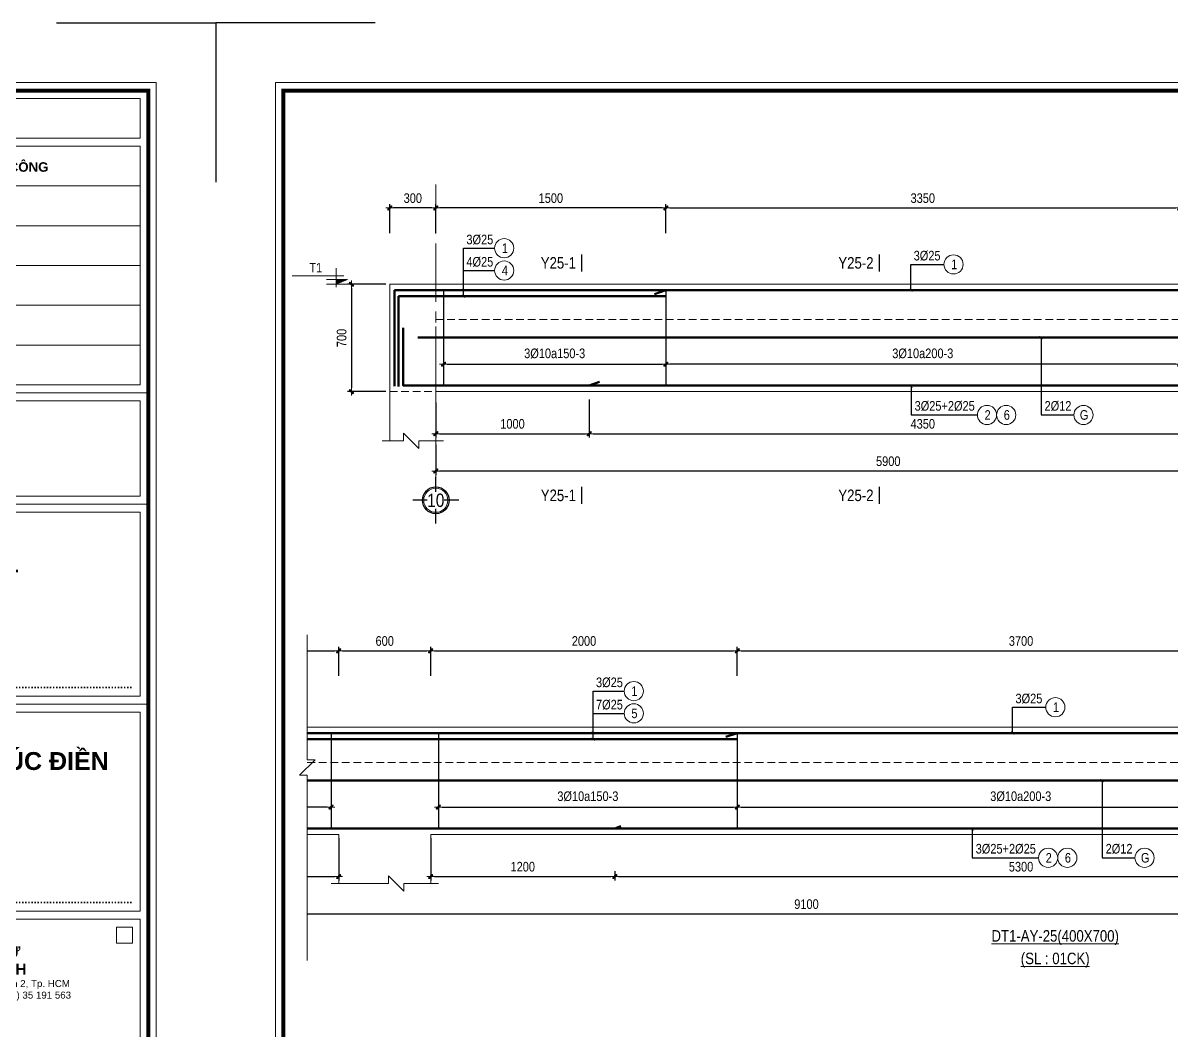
# Model space of a CAD drawing. Header units: millimetres. Extents: x 397144 to 8960116, y 345581 to 674207.
# Drawn here: x 5105015 to 5112500, y 657335 to 663901 of the extents above; entities that cross this region are included whole.
import ezdxf
from ezdxf.enums import TextEntityAlignment as Align
from ezdxf.xclip import XClip

# ---------------------------------------------------------------- set-up
doc = ezdxf.new("R2010")
doc.units = ezdxf.units.MM
doc.header["$XCLIPFRAME"] = 0
doc.header["$PDSIZE"] = -10
doc.linetypes.add('CENTER2', pattern=[28.575, 19.05, -3.175, 3.175, -3.175])
doc.linetypes.add('HIDDEN', pattern=[0.375, 0.25, -0.125])
doc.layers.get('0').update_dxf_attribs({"linetype": 'CONTINUOUS'})
doc.layers.get('Defpoints').update_dxf_attribs({"color": 12, "linetype": 'CONTINUOUS'})
for name, color, linetype, lineweight in [('2', 2, 'CONTINUOUS', 20), ('CDAI', 8, 'CONTINUOUS', 30), ('CTHEP', 2, 'CONTINUOUS', 50), ('DBAO', 3, 'CONTINUOUS', 20), ('DGIONG', 4, 'CONTINUOUS', 13), ('KTH', 150, 'CONTINUOUS', 5), ('Net khuat', 8, 'HIDDEN', 13), ('STICK', 1, 'CONTINUOUS', 9), ('TEXT', 7, 'CONTINUOUS', 15)]:
    doc.layers.add(name, color=color, linetype=linetype, lineweight=lineweight)
doc.layers.add('8', color=8, linetype='CONTINUOUS')
doc.layers.add('HATCH', color=7, linetype='CONTINUOUS', lineweight=5, true_color=0x2491ff)
doc.styles.add('CHG_XX_Khung ten$0$A1 BORDER$0$ARIAL', font='arial.ttf')
doc.styles.add('CHG_XX_Khung ten$0$A1 BORDER$0$Arial - Bold', font='arialbd.ttf', dxfattribs={"height": 2.5})
doc.styles.add('CHG_XX_Khung ten$0$A1 BORDER$0$Title Block DD$0$Arial - Bold', font='arialbd.ttf', dxfattribs={"height": 2.5})
doc.styles.add('CHG_XX_Khung ten$0$ArialB', font='arialbd.ttf')
doc.styles.add('HELVECONDENSE', font='VHELVCN_0.TTF')
doc.styles.add('Star-HelCon', font='VHELVCN_0.TTF')
doc.styles.add('TTP-HelCon', font='VHELVCN_0.TTF')
doc.styles.add('VNI-HELVE-CONDENSE', font='VHELVCN_0.TTF')
doc.dimstyles.new('kc-25', dxfattribs={"dimtxt": 62.5, "dimasz": 20, "dimexe": 20, "dimexo": 50, "dimgap": 25, "dimtad": 3, "dimdec": 0, "dimzin": 0, "dimdsep": 46, "dimtxsty": 'VNI-HELVE-CONDENSE', "dimblk": 'DIM', "dimcen": 2.5, "dimclrd": 256, "dimclre": 154, "dimclrt": 7, "dimaunit": 1, "dimadec": 0, "dimazin": 0, "dimtfac": 1, "dimtdec": 0, "dimtix": 1, "dimtmove": 0, "dimatfit": 3, "dimldrblk": 'DOT', "dimfxl": 1, "dimtolj": 1, "dimtzin": 0, "dimarcsym": 0})
doc.dimstyles.new('TTP-25', dxfattribs={"dimscale": 25, "dimtxt": 2.5, "dimasz": 1, "dimexe": 1, "dimexo": 1, "dimgap": 0.09, "dimtad": 0, "dimdec": 4, "dimrnd": 5, "dimzin": 9, "dimdsep": 46, "dimtxsty": 'TTP-HelCon', "dimblk": 'Stick1', "dimcen": 0.09, "dimdle": 1.5, "dimclrd": 256, "dimclre": 256, "dimclrt": 7, "dimadec": 0, "dimazin": 0, "dimtfac": 1, "dimtdec": 4, "dimtmove": 0, "dimatfit": 3, "dimldrblk": '_ArchTick1', "dimfxl": 1, "dimtvp": 1, "dimtolj": 1, "dimtzin": 0, "dimarcsym": 0})

# ---------------------------------------------------------------- blocks, each defined once
blk = doc.blocks.new('Stick1')
at = {"layer": 'STICK'}
h = blk.add_hatch(color=256, dxfattribs=at)
edge = h.paths.add_edge_path()
edge.add_line((0.3, 0.5), (-0.5, -0.3))
edge.add_arc((-0.4, -0.4), 0.141, 135, 315)
edge.add_line((-0.3, -0.5), (0.5, 0.3))
edge.add_arc((0.4, 0.4), 0.141, 315, 495)
blk.add_line((1, 0), (-1, 0), dxfattribs=at)
blk.add_lwpolyline([(0.3, 0.5), (-0.5, -0.3, 1), (-0.3, -0.5), (0.5, 0.3, 1), (0.3, 0.5, 1)], format="xyb", dxfattribs=at)
blk = doc.blocks.new('*D1975')
at = {"layer": 'Defpoints', "color": 0, "transparency": 16777216}
for p in [(5151338.3, 654821.4), (5149888.3, 654738.9), (5151338.3, 654681.4)]:
    blk.add_point(p, dxfattribs=at)
at = {"layer": 'KTH', "lineweight": -2, "transparency": 16777216}
for p, q in [((5151338.3, 654796.4), (5151338.3, 654656.4)), ((5149888.3, 654713.9), (5149888.3, 654656.4)), ((5149913.3, 654681.4), (5151313.3, 654681.4))]:
    blk.add_line(p, q, dxfattribs=at)
at = {"layer": 'KTH', "lineweight": -2, "transparency": 16777216, "xscale": 25, "yscale": 25, "zscale": 25, "rotation": 180}
blk.add_blockref('Stick1', (5149888.3, 654681.4), dxfattribs=at)
at = {"layer": 'KTH', "lineweight": -2, "transparency": 16777216, "xscale": 25, "yscale": 25, "zscale": 25}
blk.add_blockref('Stick1', (5151338.3, 654681.4), dxfattribs=at)
at = {"layer": 'KTH', "color": 7, "transparency": 16777216, "insert": (5150613.3, 654751.3), "char_height": 62.5, "attachment_point": 5, "style": 'TTP-HelCon'}
blk.add_mtext('\\A1;\\A1;3Þ10a150-3', dxfattribs=at)
blk = doc.blocks.new('_ArchTick1')
at = {"color": 0, "const_width": 3.81}
blk.add_lwpolyline([(-12.7, -12.7), (12.7, 12.7)], dxfattribs=at)
blk = doc.blocks.new('*D1976')
at = {"layer": 'Defpoints', "color": 0, "transparency": 16777216}
for p in [(5149838.3, 655700.4), (5149838.3, 655511.4), (5151338.3, 655511.4)]:
    blk.add_point(p, dxfattribs=at)
at = {"layer": 'KTH', "lineweight": -2, "transparency": 16777216}
for p, q in [((5149838.3, 655536.4), (5149838.3, 655725.4)), ((5151313.3, 655700.4), (5149863.3, 655700.4)), ((5151338.3, 655536.4), (5151338.3, 655725.4))]:
    blk.add_line(p, q, dxfattribs=at)
at = {"layer": 'KTH', "lineweight": -2, "transparency": 16777216, "xscale": 25, "yscale": 25, "zscale": 25, "rotation": 180}
blk.add_blockref('Stick1', (5149838.3, 655700.4), dxfattribs=at)
at = {"layer": 'KTH', "lineweight": -2, "transparency": 16777216, "xscale": 25, "yscale": 25, "zscale": 25}
blk.add_blockref('Stick1', (5151338.3, 655700.4), dxfattribs=at)
at = {"layer": 'KTH', "color": 7, "transparency": 16777216, "insert": (5150588.3, 655764.2), "char_height": 62.5, "attachment_point": 5, "style": 'TTP-HelCon'}
blk.add_mtext('\\A1;1500', dxfattribs=at)
blk = doc.blocks.new('*D1977')
at = {"layer": 'Defpoints', "color": 0, "transparency": 16777216}
for p in [(5149538.3, 655203), (5149288.3, 654503), (5149538.3, 654503)]:
    blk.add_point(p, dxfattribs=at)
at = {"layer": 'KTH', "lineweight": -2, "transparency": 16777216}
for p, q in [((5149513.3, 655203), (5149263.3, 655203)), ((5149288.3, 655178), (5149288.3, 654528)), ((5149513.3, 654503), (5149263.3, 654503))]:
    blk.add_line(p, q, dxfattribs=at)
at = {"layer": 'KTH', "lineweight": -2, "transparency": 16777216, "xscale": 25, "yscale": 25, "zscale": 25}
for p, rotation in [((5149288.3, 655203), 90), ((5149288.3, 654503), 270)]:
    blk.add_blockref('Stick1', p, dxfattribs=dict(at, rotation=rotation))
at = {"layer": 'KTH', "color": 7, "transparency": 16777216, "insert": (5149224.4, 654853), "char_height": 62.5, "attachment_point": 5, "rotation": 90, "style": 'TTP-HelCon'}
blk.add_mtext('\\A1;700', dxfattribs=at)
blk = doc.blocks.new('CODE')
at = {"layer": 'DBAO'}
for p, q in [((-62.5, -20), (-62.5, 105)), ((-62.5, 0), (-137.5, 30)), ((-137.5, 30), (0, 30)), ((-137.5, 0), (0, 0)), ((-112.5, 55), (223.6, 55))]:
    blk.add_line(p, q, dxfattribs=at)
at = {"layer": 'HATCH', "color": 1}
blk.add_solid([(-62.5, 0), (-137.5, 30), (-62.5, 30)], dxfattribs=at)
blk = doc.blocks.new('*D1978')
at = {"layer": 'Defpoints', "color": 0, "transparency": 16777216}
for p in [(5167237.3, 655700.3), (5165238.3, 655511.3), (5167237.3, 655511.3)]:
    blk.add_point(p, dxfattribs=at)
at = {"layer": 'KTH', "lineweight": -2, "transparency": 16777216}
for p, q in [((5165238.3, 655536.3), (5165238.3, 655725.3)), ((5165263.3, 655700.3), (5167212.3, 655700.3)), ((5167237.3, 655536.3), (5167237.3, 655725.3))]:
    blk.add_line(p, q, dxfattribs=at)
at = {"layer": 'KTH', "lineweight": -2, "transparency": 16777216, "xscale": 25, "yscale": 25, "zscale": 25, "rotation": 180}
blk.add_blockref('Stick1', (5165238.3, 655700.3), dxfattribs=at)
at = {"layer": 'KTH', "lineweight": -2, "transparency": 16777216, "xscale": 25, "yscale": 25, "zscale": 25}
blk.add_blockref('Stick1', (5167237.3, 655700.3), dxfattribs=at)
at = {"layer": 'KTH', "color": 7, "transparency": 16777216, "insert": (5166237.8, 655764.1), "char_height": 62.5, "attachment_point": 5, "style": 'TTP-HelCon'}
blk.add_mtext('\\A1;2000', dxfattribs=at)
blk = doc.blocks.new('*D1979')
at = {"layer": 'Defpoints', "color": 0, "transparency": 16777216}
for p in [(5162633.3, 654755.3), (5164588.3, 654738.8), (5162633.3, 654681.3)]:
    blk.add_point(p, dxfattribs=at)
at = {"layer": 'KTH', "lineweight": -2, "transparency": 16777216}
for p, q in [((5162633.3, 654730.3), (5162633.3, 654656.3)), ((5164588.3, 654713.8), (5164588.3, 654656.3)), ((5164563.3, 654681.3), (5162658.3, 654681.3))]:
    blk.add_line(p, q, dxfattribs=at)
at = {"layer": 'KTH', "lineweight": -2, "transparency": 16777216, "xscale": 25, "yscale": 25, "zscale": 25, "rotation": 180}
blk.add_blockref('Stick1', (5162633.3, 654681.3), dxfattribs=at)
at = {"layer": 'KTH', "lineweight": -2, "transparency": 16777216, "xscale": 25, "yscale": 25, "zscale": 25}
blk.add_blockref('Stick1', (5164588.3, 654681.3), dxfattribs=at)
at = {"layer": 'KTH', "color": 7, "transparency": 16777216, "insert": (5163610.8, 654751.2), "char_height": 62.5, "attachment_point": 5, "style": 'TTP-HelCon'}
blk.add_mtext('\\A1;\\A1;\\A1;\\A1;3Þ10a150-3', dxfattribs=at)
blk = doc.blocks.new('*D1980')
at = {"layer": 'Defpoints', "color": 0, "transparency": 16777216}
for p in [(5165288.3, 654738.8), (5167237.3, 654755.3), (5167237.3, 654681.3)]:
    blk.add_point(p, dxfattribs=at)
at = {"layer": 'KTH', "lineweight": -2, "transparency": 16777216}
for p, q in [((5165288.3, 654713.8), (5165288.3, 654656.3)), ((5167237.3, 654730.3), (5167237.3, 654656.3)), ((5165313.3, 654681.3), (5167212.3, 654681.3))]:
    blk.add_line(p, q, dxfattribs=at)
at = {"layer": 'KTH', "lineweight": -2, "transparency": 16777216, "xscale": 25, "yscale": 25, "zscale": 25, "rotation": 180}
blk.add_blockref('Stick1', (5165288.3, 654681.3), dxfattribs=at)
at = {"layer": 'KTH', "lineweight": -2, "transparency": 16777216, "xscale": 25, "yscale": 25, "zscale": 25}
blk.add_blockref('Stick1', (5167237.3, 654681.3), dxfattribs=at)
at = {"layer": 'KTH', "color": 7, "transparency": 16777216, "insert": (5166262.8, 654751.2), "char_height": 62.5, "attachment_point": 5, "style": 'TTP-HelCon'}
blk.add_mtext('\\A1;\\A1;\\A1;\\A1;3Þ10a150-3', dxfattribs=at)
blk = doc.blocks.new('DIM')
h = blk.add_hatch(color=1)
h.paths.add_polyline_path([(0.49, 0.29, 1), (0.29, 0.49), (-0.19, 0), (0.19, 0)])
h.paths.add_polyline_path([(0.19, 0), (-0.19, 0), (-0.49, -0.29, 1), (-0.29, -0.49)])
at = {"color": 9}
for p, q in [((-0.19, 0), (-1.5, 0)), ((0.19, 0), (1.5, 0))]:
    blk.add_line(p, q, dxfattribs=at)
at = {"color": 1}
for p, q in [((-0.49, -0.29), (0.29, 0.49)), ((-0.29, -0.49), (0.49, 0.29)), ((-0.19, 0), (0.19, 0))]:
    blk.add_line(p, q, dxfattribs=at)
blk.add_arc((-0.39, -0.39), 0.138, 135, 315, dxfattribs=at)
blk = doc.blocks.new('*D1982')
at = {"layer": 'Defpoints', "color": 0, "transparency": 16777216}
for p in [(5151338.3, 654821.4), (5154688.3, 654821.4), (5151338.3, 654681.4)]:
    blk.add_point(p, dxfattribs=at)
at = {"layer": 'KTH', "lineweight": -2, "transparency": 16777216}
for p, q in [((5151338.3, 654796.4), (5151338.3, 654656.4)), ((5154688.3, 654796.4), (5154688.3, 654656.4)), ((5154663.3, 654681.4), (5151363.3, 654681.4))]:
    blk.add_line(p, q, dxfattribs=at)
at = {"layer": 'KTH', "lineweight": -2, "transparency": 16777216, "xscale": 25, "yscale": 25, "zscale": 25, "rotation": 180}
blk.add_blockref('Stick1', (5151338.3, 654681.4), dxfattribs=at)
at = {"layer": 'KTH', "lineweight": -2, "transparency": 16777216, "xscale": 25, "yscale": 25, "zscale": 25}
blk.add_blockref('Stick1', (5154688.3, 654681.4), dxfattribs=at)
at = {"layer": 'KTH', "color": 7, "transparency": 16777216, "insert": (5153013.3, 654751.3), "char_height": 62.5, "attachment_point": 5, "style": 'TTP-HelCon'}
blk.add_mtext('\\A1;\\A1;3Þ10a200-3', dxfattribs=at)
blk = doc.blocks.new('*D1984')
at = {"layer": 'Defpoints', "color": 0, "transparency": 16777216}
for p in [(5154688.3, 655700.4), (5151338.3, 655511.4), (5154688.3, 655511.4)]:
    blk.add_point(p, dxfattribs=at)
at = {"layer": 'KTH', "lineweight": -2, "transparency": 16777216}
for p, q in [((5151338.3, 655536.4), (5151338.3, 655725.4)), ((5151363.3, 655700.4), (5154663.3, 655700.4)), ((5154688.3, 655536.4), (5154688.3, 655725.4))]:
    blk.add_line(p, q, dxfattribs=at)
at = {"layer": 'KTH', "lineweight": -2, "transparency": 16777216, "xscale": 25, "yscale": 25, "zscale": 25, "rotation": 180}
blk.add_blockref('Stick1', (5151338.3, 655700.4), dxfattribs=at)
at = {"layer": 'KTH', "lineweight": -2, "transparency": 16777216, "xscale": 25, "yscale": 25, "zscale": 25}
blk.add_blockref('Stick1', (5154688.3, 655700.4), dxfattribs=at)
at = {"layer": 'KTH', "color": 7, "transparency": 16777216, "insert": (5153013.3, 655764.2), "char_height": 62.5, "attachment_point": 5, "style": 'TTP-HelCon'}
blk.add_mtext('\\A1;3350', dxfattribs=at)
blk = doc.blocks.new('*D1985')
at = {"layer": 'Defpoints', "color": 0, "transparency": 16777216}
for p in [(5149838.3, 654183), (5155738.3, 654183), (5149838.3, 653985)]:
    blk.add_point(p, dxfattribs=at)
at = {"layer": 'KTH', "lineweight": -2, "transparency": 16777216}
for p, q in [((5149838.3, 654158), (5149838.3, 653960)), ((5155738.3, 654158), (5155738.3, 653960)), ((5155713.3, 653985), (5149863.3, 653985))]:
    blk.add_line(p, q, dxfattribs=at)
at = {"layer": 'KTH', "lineweight": -2, "transparency": 16777216, "xscale": 25, "yscale": 25, "zscale": 25, "rotation": 180}
blk.add_blockref('Stick1', (5149838.3, 653985), dxfattribs=at)
at = {"layer": 'KTH', "lineweight": -2, "transparency": 16777216, "xscale": 25, "yscale": 25, "zscale": 25}
blk.add_blockref('Stick1', (5155738.3, 653985), dxfattribs=at)
at = {"layer": 'KTH', "color": 7, "transparency": 16777216, "insert": (5152788.3, 654048.8), "char_height": 62.5, "attachment_point": 5, "style": 'TTP-HelCon'}
blk.add_mtext('\\A1;5900', dxfattribs=at)
blk = doc.blocks.new('*D1991')
at = {"layer": 'Defpoints', "color": 0, "transparency": 16777216}
for p in [(5164638.3, 655700.3), (5162637.3, 655511.3), (5164638.3, 655511.3)]:
    blk.add_point(p, dxfattribs=at)
at = {"layer": 'KTH', "lineweight": -2, "transparency": 16777216}
for p, q in [((5162637.3, 655536.3), (5162637.3, 655725.3)), ((5162662.3, 655700.3), (5164613.3, 655700.3)), ((5164638.3, 655536.3), (5164638.3, 655725.3))]:
    blk.add_line(p, q, dxfattribs=at)
at = {"layer": 'KTH', "lineweight": -2, "transparency": 16777216, "xscale": 25, "yscale": 25, "zscale": 25, "rotation": 180}
blk.add_blockref('Stick1', (5162637.3, 655700.3), dxfattribs=at)
at = {"layer": 'KTH', "lineweight": -2, "transparency": 16777216, "xscale": 25, "yscale": 25, "zscale": 25}
blk.add_blockref('Stick1', (5164638.3, 655700.3), dxfattribs=at)
at = {"layer": 'KTH', "color": 7, "transparency": 16777216, "insert": (5163637.8, 655764.1), "char_height": 62.5, "attachment_point": 5, "style": 'TTP-HelCon'}
blk.add_mtext('\\A1;2000', dxfattribs=at)
blk = doc.blocks.new('dau truc')
blk.add_circle((0, 0), 180)
at = {"layer": '8'}
for p, q in [((0, 127), (0, 345)), ((-127, 0), (-345, 0)), ((345, 0), (127, 0)), ((0, -345), (0, -127))]:
    blk.add_line(p, q, dxfattribs=at)
blk.add_circle((0, 0), 200, dxfattribs=at)
at = {"layer": 'TEXT', "style": 'HELVECONDENSE'}
blk.add_attdef('A', text='', height=233, dxfattribs=at).set_placement((0, 0), align=Align.MIDDLE)
blk = doc.blocks.new('*D1958')
at = {"layer": 'Defpoints', "color": 0, "transparency": 16777216}
for p in [(5149538.3, 655700.4), (5149538.3, 655511.4), (5149838.3, 655511.4)]:
    blk.add_point(p, dxfattribs=at)
at = {"layer": 'KTH', "lineweight": -2, "transparency": 16777216}
for p, q in [((5149538.3, 655536.4), (5149538.3, 655725.4)), ((5149813.3, 655700.4), (5149563.3, 655700.4)), ((5149838.3, 655536.4), (5149838.3, 655725.4))]:
    blk.add_line(p, q, dxfattribs=at)
at = {"layer": 'KTH', "lineweight": -2, "transparency": 16777216, "xscale": 25, "yscale": 25, "zscale": 25, "rotation": 180}
blk.add_blockref('Stick1', (5149538.3, 655700.4), dxfattribs=at)
at = {"layer": 'KTH', "lineweight": -2, "transparency": 16777216, "xscale": 25, "yscale": 25, "zscale": 25}
blk.add_blockref('Stick1', (5149838.3, 655700.4), dxfattribs=at)
at = {"layer": 'KTH', "color": 7, "transparency": 16777216, "insert": (5149688.3, 655764.2), "char_height": 62.5, "attachment_point": 5, "style": 'TTP-HelCon'}
blk.add_mtext('\\A1;300', dxfattribs=at)
blk = doc.blocks.new('*D1959')
at = {"layer": 'Defpoints', "color": 0, "transparency": 16777216}
for p in [(5165238.3, 655700.3), (5164638.3, 655536.3), (5165238.3, 655511.3)]:
    blk.add_point(p, dxfattribs=at)
at = {"layer": 'KTH', "lineweight": -2, "transparency": 16777216}
for p, q in [((5164638.3, 655561.3), (5164638.3, 655725.3)), ((5164663.3, 655700.3), (5165213.3, 655700.3)), ((5165238.3, 655536.3), (5165238.3, 655725.3))]:
    blk.add_line(p, q, dxfattribs=at)
at = {"layer": 'KTH', "lineweight": -2, "transparency": 16777216, "xscale": 25, "yscale": 25, "zscale": 25, "rotation": 180}
blk.add_blockref('Stick1', (5164638.3, 655700.3), dxfattribs=at)
at = {"layer": 'KTH', "lineweight": -2, "transparency": 16777216, "xscale": 25, "yscale": 25, "zscale": 25}
blk.add_blockref('Stick1', (5165238.3, 655700.3), dxfattribs=at)
at = {"layer": 'KTH', "color": 7, "transparency": 16777216, "insert": (5164938.3, 655764.1), "char_height": 62.5, "attachment_point": 5, "style": 'TTP-HelCon'}
blk.add_mtext('\\A1;600', dxfattribs=at)
blk = doc.blocks.new('*D1962')
at = {"layer": 'Defpoints', "color": 0, "transparency": 16777216}
for p in [(5163238.3, 654502.9), (5164638.3, 654502.9), (5164638.3, 654228.7)]:
    blk.add_point(p, dxfattribs=at)
at = {"layer": 'KTH', "lineweight": -2, "transparency": 16777216}
for p, q in [((5163238.3, 654477.9), (5163238.3, 654203.7)), ((5164638.3, 654477.9), (5164638.3, 654203.7)), ((5163263.3, 654228.7), (5164613.3, 654228.7))]:
    blk.add_line(p, q, dxfattribs=at)
at = {"layer": 'KTH', "lineweight": -2, "transparency": 16777216, "xscale": 25, "yscale": 25, "zscale": 25, "rotation": 180}
blk.add_blockref('Stick1', (5163238.3, 654228.7), dxfattribs=at)
at = {"layer": 'KTH', "lineweight": -2, "transparency": 16777216, "xscale": 25, "yscale": 25, "zscale": 25}
blk.add_blockref('Stick1', (5164638.3, 654228.7), dxfattribs=at)
at = {"layer": 'KTH', "color": 7, "transparency": 16777216, "insert": (5163938.3, 654292.5), "char_height": 62.5, "attachment_point": 5, "style": 'TTP-HelCon'}
blk.add_mtext('\\A1;1400', dxfattribs=at)
blk = doc.blocks.new('*D1204')
at = {"layer": 'Defpoints', "color": 0, "transparency": 16777216}
for p in [(5165238.3, 654502.9), (5166438.3, 654288.7), (5166438.3, 654228.7)]:
    blk.add_point(p, dxfattribs=at)
at = {"layer": 'KTH', "lineweight": -2, "transparency": 16777216}
for p, q in [((5165238.3, 654477.9), (5165238.3, 654203.7)), ((5166438.3, 654263.7), (5166438.3, 654203.7)), ((5165263.3, 654228.7), (5166413.3, 654228.7))]:
    blk.add_line(p, q, dxfattribs=at)
at = {"layer": 'KTH', "lineweight": -2, "transparency": 16777216, "xscale": 25, "yscale": 25, "zscale": 25, "rotation": 180}
blk.add_blockref('Stick1', (5165238.3, 654228.7), dxfattribs=at)
at = {"layer": 'KTH', "lineweight": -2, "transparency": 16777216, "xscale": 25, "yscale": 25, "zscale": 25}
blk.add_blockref('Stick1', (5166438.3, 654228.7), dxfattribs=at)
at = {"layer": 'KTH', "color": 7, "transparency": 16777216, "insert": (5165838.3, 654292.5), "char_height": 62.5, "attachment_point": 5, "style": 'TTP-HelCon'}
blk.add_mtext('\\A1;1200', dxfattribs=at)
blk = doc.blocks.new('MC')
at = {"layer": 'CTHEP', "const_width": 10}
blk.add_lwpolyline([(0, 150), (0, 0)], dxfattribs=at)
at = {"layer": 'TEXT', "style": 'TTP-HelCon'}
blk.add_attdef('A', text='', height=100, dxfattribs=at).set_placement((-50, 25.5), align=Align.RIGHT)
blk = doc.blocks.new('*D1974')
at = {"layer": 'Defpoints', "color": 0, "transparency": 16777216}
for p in [(5170937.3, 655700.3), (5167237.3, 655511.3), (5170937.3, 655511.3)]:
    blk.add_point(p, dxfattribs=at)
at = {"layer": 'KTH', "lineweight": -2, "transparency": 16777216}
for p, q in [((5167237.3, 655536.3), (5167237.3, 655725.3)), ((5167262.3, 655700.3), (5170912.3, 655700.3)), ((5170937.3, 655536.3), (5170937.3, 655725.3))]:
    blk.add_line(p, q, dxfattribs=at)
at = {"layer": 'KTH', "lineweight": -2, "transparency": 16777216, "xscale": 25, "yscale": 25, "zscale": 25, "rotation": 180}
blk.add_blockref('Stick1', (5167237.3, 655700.3), dxfattribs=at)
at = {"layer": 'KTH', "lineweight": -2, "transparency": 16777216, "xscale": 25, "yscale": 25, "zscale": 25}
blk.add_blockref('Stick1', (5170937.3, 655700.3), dxfattribs=at)
at = {"layer": 'KTH', "color": 7, "transparency": 16777216, "insert": (5169087.3, 655764.1), "char_height": 62.5, "attachment_point": 5, "style": 'TTP-HelCon'}
blk.add_mtext('\\A1;3700', dxfattribs=at)
blk = doc.blocks.new('*D1951')
at = {"layer": 'Defpoints', "color": 0, "transparency": 16777216}
for p in [(5167237.3, 654821.4), (5170933.3, 654821.3), (5170933.3, 654681.3)]:
    blk.add_point(p, dxfattribs=at)
at = {"layer": 'KTH', "lineweight": -2, "transparency": 16777216}
for p, q in [((5167237.3, 654796.4), (5167237.3, 654656.3)), ((5170933.3, 654796.3), (5170933.3, 654656.3)), ((5167262.3, 654681.3), (5170908.3, 654681.3))]:
    blk.add_line(p, q, dxfattribs=at)
at = {"layer": 'KTH', "lineweight": -2, "transparency": 16777216, "xscale": 25, "yscale": 25, "zscale": 25, "rotation": 180}
blk.add_blockref('Stick1', (5167237.3, 654681.3), dxfattribs=at)
at = {"layer": 'KTH', "lineweight": -2, "transparency": 16777216, "xscale": 25, "yscale": 25, "zscale": 25}
blk.add_blockref('Stick1', (5170933.3, 654681.3), dxfattribs=at)
at = {"layer": 'KTH', "color": 7, "transparency": 16777216, "insert": (5169085.3, 654751.2), "char_height": 62.5, "attachment_point": 5, "style": 'TTP-HelCon'}
blk.add_mtext('\\A1;\\A1;3Þ10a200-3', dxfattribs=at)
blk = doc.blocks.new('*D1205')
at = {"layer": 'Defpoints', "color": 0, "transparency": 16777216}
for p in [(5150838.3, 654477.6), (5149838.3, 654457.2), (5150838.3, 654228.7)]:
    blk.add_point(p, dxfattribs=at)
at = {"layer": 'KTH', "lineweight": -2, "transparency": 16777216}
for p, q in [((5149838.3, 654432.2), (5149838.3, 654203.7)), ((5150838.3, 654452.6), (5150838.3, 654203.7)), ((5149863.3, 654228.7), (5150813.3, 654228.7))]:
    blk.add_line(p, q, dxfattribs=at)
at = {"layer": 'KTH', "lineweight": -2, "transparency": 16777216, "xscale": 25, "yscale": 25, "zscale": 25, "rotation": 180}
blk.add_blockref('Stick1', (5149838.3, 654228.7), dxfattribs=at)
at = {"layer": 'KTH', "lineweight": -2, "transparency": 16777216, "xscale": 25, "yscale": 25, "zscale": 25}
blk.add_blockref('Stick1', (5150838.3, 654228.7), dxfattribs=at)
at = {"layer": 'KTH', "color": 7, "transparency": 16777216, "insert": (5150338.3, 654292.5), "char_height": 62.5, "attachment_point": 5, "style": 'TTP-HelCon'}
blk.add_mtext('\\A1;1000', dxfattribs=at)
blk = doc.blocks.new('*D1931')
at = {"layer": 'Defpoints', "color": 0, "transparency": 16777216}
for p in [(5150838.3, 654477.6), (5155188.3, 654373.4), (5155188.3, 654228.7)]:
    blk.add_point(p, dxfattribs=at)
at = {"layer": 'KTH', "lineweight": -2, "transparency": 16777216}
for p, q in [((5150838.3, 654452.6), (5150838.3, 654203.7)), ((5155188.3, 654348.4), (5155188.3, 654203.7)), ((5150863.3, 654228.7), (5155163.3, 654228.7))]:
    blk.add_line(p, q, dxfattribs=at)
at = {"layer": 'KTH', "lineweight": -2, "transparency": 16777216, "xscale": 25, "yscale": 25, "zscale": 25, "rotation": 180}
blk.add_blockref('Stick1', (5150838.3, 654228.7), dxfattribs=at)
at = {"layer": 'KTH', "lineweight": -2, "transparency": 16777216, "xscale": 25, "yscale": 25, "zscale": 25}
blk.add_blockref('Stick1', (5155188.3, 654228.7), dxfattribs=at)
at = {"layer": 'KTH', "color": 7, "transparency": 16777216, "insert": (5153013.3, 654292.5), "char_height": 62.5, "attachment_point": 5, "style": 'TTP-HelCon'}
blk.add_mtext('\\A1;4350', dxfattribs=at)
blk = doc.blocks.new('*D1206')
at = {"layer": 'Defpoints', "color": 0, "transparency": 16777216}
for p in [(5163138.3, 654182.9), (5172238.3, 654182.9), (5172238.3, 653984.9)]:
    blk.add_point(p, dxfattribs=at)
at = {"layer": 'KTH', "lineweight": -2, "transparency": 16777216}
for p, q in [((5163138.3, 654157.9), (5163138.3, 653959.9)), ((5172238.3, 654157.9), (5172238.3, 653959.9)), ((5163163.3, 653984.9), (5172213.3, 653984.9))]:
    blk.add_line(p, q, dxfattribs=at)
at = {"layer": 'KTH', "lineweight": -2, "transparency": 16777216, "xscale": 25, "yscale": 25, "zscale": 25, "rotation": 180}
blk.add_blockref('Stick1', (5163138.3, 653984.9), dxfattribs=at)
at = {"layer": 'KTH', "lineweight": -2, "transparency": 16777216, "xscale": 25, "yscale": 25, "zscale": 25}
blk.add_blockref('Stick1', (5172238.3, 653984.9), dxfattribs=at)
at = {"layer": 'KTH', "color": 7, "transparency": 16777216, "insert": (5167688.3, 654048.7), "char_height": 62.5, "attachment_point": 5, "style": 'TTP-HelCon'}
blk.add_mtext('\\A1;9100', dxfattribs=at)
blk = doc.blocks.new('*D1934')
at = {"layer": 'Defpoints', "color": 0, "transparency": 16777216}
for p in [(5166438.3, 654288.7), (5171736.3, 654263.7), (5171736.3, 654228.7)]:
    blk.add_point(p, dxfattribs=at)
at = {"layer": 'KTH', "lineweight": -2, "transparency": 16777216}
for p, q in [((5166438.3, 654263.7), (5166438.3, 654203.7)), ((5171736.3, 654238.7), (5171736.3, 654203.7)), ((5166463.3, 654228.7), (5171711.3, 654228.7))]:
    blk.add_line(p, q, dxfattribs=at)
at = {"layer": 'KTH', "lineweight": -2, "transparency": 16777216, "xscale": 25, "yscale": 25, "zscale": 25, "rotation": 180}
blk.add_blockref('Stick1', (5166438.3, 654228.7), dxfattribs=at)
at = {"layer": 'KTH', "lineweight": -2, "transparency": 16777216, "xscale": 25, "yscale": 25, "zscale": 25}
blk.add_blockref('Stick1', (5171736.3, 654228.7), dxfattribs=at)
at = {"layer": 'KTH', "color": 7, "transparency": 16777216, "insert": (5169087.3, 654292.5), "char_height": 62.5, "attachment_point": 5, "style": 'TTP-HelCon'}
blk.add_mtext('\\A1;5300', dxfattribs=at)
blk = doc.blocks.new('CHG_XX_Khung ten')
for p, q in [((687, 501), (824, 501)), ((687, 473), (824, 473)), ((687, 422.69), (824, 422.69))]:
    blk.add_line(p, q)
for points in [[(15, 579), (826, 579), (826, 15), (15, 15)], [(816, 362.62), (820, 362.62), (820, 366.62), (816, 366.62)]]:
    blk.add_lwpolyline(points, close=True)
at = {"color": 4, "linetype": 'Continuous', "const_width": 1}
blk.add_lwpolyline([(17, 577), (824, 577), (824, 17), (17, 17)], close=True, dxfattribs=at)
at = {"linetype": 'Continuous'}
for points in [[(822, 565), (689, 565), (689, 575), (822, 575)], [(822, 553), (689, 553), (689, 563), (822, 563)], [(822, 543), (689, 543), (689, 553), (822, 553)], [(822, 533), (689, 533), (689, 543), (822, 543)], [(822, 523), (689, 523), (689, 533), (822, 533)], [(822, 513), (689, 513), (689, 523), (822, 523)], [(822, 503), (689, 503), (689, 513), (822, 513)], [(689, 499), (822, 499), (822, 475), (689, 475)], [(689, 368.62), (822, 368.62), (822, 317.93), (689, 317.93)]]:
    blk.add_lwpolyline(points, close=True, dxfattribs=at)
at = {"layer": 'Defpoints', "color": 1, "ltscale": 2}
for points in [[(40.06, 594), (0, 594), (0, 554)], [(800.94, 594), (841, 594), (841, 554)]]:
    blk.add_lwpolyline(points, dxfattribs=at)
at = {"style": 'CHG_XX_Khung ten$0$ArialB'}
blk.add_text('HỒ SƠ THIẾT KẾ BẢN VẼ THI CÔNG', height=2.3887, dxfattribs=at).set_placement((741, 557.78), align=Align.MIDDLE_LEFT)
at = {"style": 'CHG_XX_Khung ten$0$A1 BORDER$0$Title Block DD$0$Arial - Bold'}
for p in [(820, 427.69), (820, 373.62)]:
    blk.add_text('.....................................................', height=2, dxfattribs=at).set_placement(p, align=Align.MIDDLE_RIGHT)
at = {"ltscale": 10, "insert": (739.49, 366.19), "char_height": 2.8, "width": 76.248, "attachment_point": 1, "line_spacing_factor": 0.938532, "style": 'CHG_XX_Khung ten$0$A1 BORDER$0$Arial - Bold'}
blk.add_mtext('CÔNG TY KIẾN TRÚC SƯ\\PHỒ THIỆU TRỊ VÀ CỘNG SỰ\\PCHI NHÁNH TP.HỒ CHÍ MINH', dxfattribs=at)
at = {"ltscale": 10, "insert": (739.49, 345.2), "char_height": 1.75, "width": 83.001, "attachment_point": 7, "style": 'CHG_XX_Khung ten$0$A1 BORDER$0$ARIAL'}
blk.add_mtext('Địa chỉ: 37 Trần Ngọc Diện, P.Thảo Điền, Quận 2, Tp. HCM\\PTel: (84.8) 35 191 561 – 35 191 562, Fax: (84.8) 35 191 563\\PEmail: hcmc@htt-group.com', dxfattribs=at)
at = {"ltscale": 10, "char_height": 4.5, "attachment_point": 2, "style": 'CHG_XX_Khung ten$0$A1 BORDER$0$Title Block DD$0$Arial - Bold', "bg_fill": 2}
for s, insert, width in [('CÔNG TY TNHH MTV\\PSỬA CHỮA MÁY BAY 41', (754.39, 467.87), 83.001), ('CÔNG TY CỔ PHẦN THIÊN PHÚC ĐIỀN', (755.91, 410.64), 121.2929)]:
    blk.add_mtext(s, dxfattribs=dict(at, insert=insert, width=width))
at = {"linetype": 'Continuous'}
for points in [[(689, 471), (822, 471), (822, 424.69), (689, 424.69)], [(689, 420.69), (822, 420.69), (822, 370.62), (689, 370.62)]]:
    blk.add_lwpolyline(points, close=True, dxfattribs=at)
blk = doc.blocks.new('AY-25')
at = {"layer": 'CDAI', "ltscale": 52.5}
for p, q in [((5149888.26566, 655167.96452), (5149888.26566, 654537.96452)), ((5151338.26566, 655167.96452), (5151338.26566, 654537.96452)), ((5164588.26566, 655167.88916), (5164588.26566, 654541.91338)), ((5165288.26706, 655167.88533), (5165288.26706, 654537.88533)), ((5167237.26706, 655167.88533), (5167237.26706, 654537.88533))]:
    blk.add_line(p, q, dxfattribs=at)
at = {"layer": 'CTHEP'}
for p, q in [((5149568.26566, 654537.69122), (5149568.26566, 655163.96452)), ((5151263.26566, 655138.96452), (5151338.26566, 655163.96452)), ((5167162.26706, 655138.88533), (5167237.26706, 655163.88533)), ((5151338.24665, 655124.97852), (5149594.74625, 655124.98473)), ((5149594.74625, 655124.98473), (5149594.74625, 654536.18474)), ((5162637.30514, 655123.94814), (5167237.26706, 655123.94814)), ((5149721.99072, 654854.9494), (5195174.90087, 654854.90127)), ((5150838.26566, 654541.96066), (5150905.18202, 654567.26018)), ((5166438.26706, 654541.90795), (5166477.76605, 654557.59982))]:
    blk.add_line(p, q, dxfattribs=at)
for points in [[(5195358.26565, 654535.70176), (5195358.26565, 655163.88897), (5149568.26566, 655163.96452)], [(5149626.50462, 654918.35463), (5149626.50462, 654541.96456), (5156207.27174, 654541.94341), (5156787.13349, 654541.9415), (5164638.26566, 654541.91321), (5165212.31117, 654541.91133), (5195296.43281, 654541.88918), (5195296.43281, 655064.76469)]]:
    blk.add_lwpolyline(points, dxfattribs=at)
at = {"layer": 'DBAO'}
for points in [[(5156313.62693, 655202.80675), (5149538.26566, 655202.97601), (5149538.26566, 654502.96452), (5149538.26566, 654502.96452), (5149538.26566, 654182.96452)], [(5156313.62694, 655203.12096), (5164786.17191, 655202.88538)], [(5195388.26566, 654182.84699), (5195388.26566, 655202.84328), (5164786.17191, 655202.88813)], [(5149838.26566, 654182.96452), (5149838.26566, 654502.96452), (5156188.26566, 654502.93462)], [(5156788.26306, 654182.95747), (5156788.26306, 654502.93165), (5164638.26566, 654502.88916), (5164638.26566, 654182.88916)], [(5165238.26706, 654502.88533), (5172938.26566, 654502.87557)], [(5165238.26706, 654182.88533), (5165238.26706, 654502.88533)]]:
    blk.add_lwpolyline(points, dxfattribs=at)
at = {"layer": 'DGIONG'}
for points in [[(5149488.26566, 654182.96452), (5149627.15519, 654182.96452), (5149627.15519, 654232.96452), (5149727.15519, 654132.96452), (5149727.15519, 654182.96452), (5149888.26566, 654182.96452)], [(5164588.26566, 654182.88916), (5164963.26706, 654182.88533), (5164963.26706, 654232.88533), (5165063.26706, 654132.88533), (5165063.26706, 654182.88533), (5165288.26706, 654182.88533)]]:
    blk.add_lwpolyline(points, dxfattribs=at)
for centre in [(5150284.27727, 655437.76569), (5166562.46053, 655437.76569), (5153214.11229, 655332.47363), (5169311.04983, 655332.47363), (5150284.27727, 655292.46668), (5166562.46053, 655292.46668), (5153432.04032, 654350.92026), (5153557.04032, 654350.92026), (5154061.03615, 654350.87562), (5169263.69349, 654350.92026), (5169388.69349, 654350.92026), (5169892.68933, 654350.87562)]:
    blk.add_circle(centre, 62.5, dxfattribs=at)
at = {"layer": 'Net khuat', "linetype": 'CENTER2', "ltscale": 20}
blk.add_line((5149838.26566, 653945.46751), (5149838.26566, 655950.81016), dxfattribs=at)
at = {"layer": 'Net khuat', "ltscale": 5}
blk.add_line((5149538.26566, 655202.96452), (5149838.26566, 655202.96452), dxfattribs=at)
at = {"layer": 'Net khuat', "ltscale": 200}
blk.add_lwpolyline([(5149538.26566, 654502.96452), (5149538.26566, 654502.96452), (5149838.26566, 654502.96452), (5149838.26566, 654972.96452), (5195388.26566, 654972.96452)], dxfattribs=at)
at = {"xscale": 0.75, "yscale": 0.75, "zscale": 0.75}
for p, values in [((5150789.43551, 655285.84115), {'A': 'Y25-1'}), ((5152729.67784, 655285.84115), {'A': 'Y25-2'}), ((5150789.43551, 653770.18388), {'A': 'Y25-1'}), ((5152729.67784, 653770.18388), {'A': 'Y25-2'})]:
    blk.add_blockref('MC', p, dxfattribs=at).add_auto_attribs(values)
at = {"layer": '2', "ltscale": 300}
ref = blk.add_blockref('dau truc', (5149838.26566, 653794.60298), dxfattribs=dict(at, xscale=0.4367131292819977, yscale=0.4367131292819977, zscale=0.4367131292819977))
ref.add_attrib('A', '10', dxfattribs={"layer": 'TEXT', "height": 87.5, "style": 'HELVECONDENSE'}).set_placement((5149838.26566, 653794.60298), align=Align.MIDDLE)
at = {"layer": 'KTH', "linetype": 'Continuous', "xscale": -1}
blk.add_blockref('CODE', (5149125.76566, 655202.96452), dxfattribs=at)
at = {"layer": 'TEXT', "style": 'TTP-HelCon'}
for s, p in [('3Þ25', (5150037.76721, 655463.61863)), ('3Þ25', (5166315.95047, 655463.61863)), ('4Þ25', (5150037.76721, 655318.31963)), ('3Þ25', (5152953.9884, 655358.32657, 0)), ('7Þ25', (5166315.95047, 655318.31963)), ('3Þ25', (5169050.92594, 655358.32657, 0)), ('3Þ25+2Þ25', (5152959.96319, 654378.81732, 0)), ('2Þ12', (5153807.22828, 654378.77268, 0)), ('3Þ25+2Þ25', (5168791.61636, 654378.81732, 0)), ('2Þ12', (5169638.88146, 654378.77268, 0))]:
    blk.add_text(s, height=62.5, dxfattribs=at).set_placement(p)
at = {"layer": 'TEXT', "style": 'Star-HelCon'}
for s, p in [('1', (5150288.44393, 655437.76569)), ('1', (5166566.62719, 655437.76569)), ('1', (5153218.27896, 655332.47363)), ('1', (5169315.21649, 655332.47363)), ('4', (5150288.44393, 655292.46668)), ('5', (5166566.62719, 655292.46668)), ('2', (5153436.20699, 654350.92026)), ('6', (5153561.20699, 654350.92026)), ('G', (5154065.20282, 654350.87562)), ('2', (5169267.86016, 654350.92026)), ('6', (5169392.86016, 654350.92026)), ('G', (5169896.85599, 654350.87562))]:
    blk.add_text(s, height=62.5, dxfattribs=at).set_placement(p, align=Align.MIDDLE)
at = {"layer": 'TEXT', "style": 'TTP-HelCon'}
blk.add_text('T1', height=62.5, dxfattribs=at).set_placement((5149097.40373, 655279.95951), align=Align.RIGHT)
for s, p in [('%%UDT1-AY-25(400X700)', (5169309.99418, 653804.27214)), ('%%U(SL : 01CK)', (5169309.99418, 653657.37754))]:
    blk.add_text(s, height=75, dxfattribs=at).set_placement(p, align=Align.CENTER)
at = {"layer": 'KTH'}
for base, p1, p2, picture, middle in [((5149538.26566, 655700.35886), (5149838.26566, 655511.35886), (5149538.26566, 655511.35886), '*D1958', (5149688.26566, 655764.19219)), ((5149838.26566, 655700.35886), (5151338.26566, 655511.35886), (5149838.26566, 655511.35886), '*D1976', (5150588.26566, 655764.19219)), ((5150838.26566, 654228.69946), (5149838.26566, 654457.22016), (5150838.26566, 654477.55808), '*D1205', (5150338.26566, 654292.53279)), ((5155188.26566, 654228.69946), (5150838.26566, 654477.55808), (5155188.26566, 654373.42898), '*D1931', (5153013.26566, 654292.53279)), ((5164638.26566, 654228.69946), (5163238.26566, 654502.93165), (5164638.26566, 654502.91731), '*D1962', (5163938.26566, 654292.53279)), ((5166438.26706, 654228.69946), (5165238.26706, 654502.88533), (5166438.26706, 654288.65064), '*D1204', (5165838.26706, 654292.53279)), ((5171736.26566, 654228.69946), (5166438.26706, 654288.65064), (5171736.26566, 654263.65064), '*D1934', (5169087.26636, 654292.53279)), ((5149838.26566, 653984.98343), (5155738.26566, 654182.9613), (5149838.26566, 654182.96452), '*D1985', (5152788.26566, 654048.81676))]:
    dim = blk.add_linear_dim(base=base, p1=p1, p2=p2, dimstyle='TTP-25', override={"dimtmove": 1}, dxfattribs=at)
    dim.commit()
    dim.dimension.update_dxf_attribs({"geometry": picture, "text_midpoint": middle})
for base, p1, p2, angle, picture, middle in [((5154688.26566, 655700.35564), (5151338.26566, 655511.35886), (5154688.26566, 655511.35564), 180, '*D1984', (5153013.26566, 655764.18897)), ((5164638.26566, 655700.2835), (5162637.26566, 655511.27967), (5164638.26566, 655511.27967), 180, '*D1991', (5163637.76566, 655764.11684)), ((5165238.26706, 655700.2835), (5164638.26566, 655536.27967), (5165238.26706, 655511.27967), 180, '*D1959', (5164938.26636, 655764.11684)), ((5167237.26706, 655700.27967), (5165238.26706, 655511.27967), (5167237.26706, 655511.27967), 180, '*D1978', (5166237.76706, 655764.113)), ((5170937.26566, 655700.27967), (5167237.26706, 655511.27967), (5170937.26566, 655511.27967), 180, '*D1974', (5169087.26636, 655764.113)), ((5149288.26566, 654502.96452), (5149538.26566, 655202.96452), (5149538.26566, 654502.96452), 270, '*D1977', (5149224.43233, 654852.96452)), ((5172238.26566, 653984.90424), (5163138.26566, 654182.88725), (5172238.26566, 654182.88725), 180, '*D1206', (5167688.26566, 654048.73757))]:
    dim = blk.add_linear_dim(base=base, p1=p1, p2=p2, angle=angle, dimstyle='TTP-25', override={"dimtmove": 1}, dxfattribs=at)
    dim.commit()
    dim.dimension.update_dxf_attribs({"geometry": picture, "text_midpoint": middle})
for base, p1, p2, text, picture, middle in [((5151338.26566, 654681.38833), (5149888.26566, 654738.86168), (5151338.26566, 654821.40151), '\\A1;3Þ10a150-3', '*D1975', (5150613.26566, 654751.30499)), ((5167237.26706, 654681.3168), (5165288.26706, 654738.79015), (5167237.26706, 654755.31681), '\\A1;\\A1;\\A1;3Þ10a150-3', '*D1980', (5166262.76706, 654751.23347)), ((5170933.26566, 654681.30975), (5167237.26706, 654821.39829), (5170933.26566, 654821.32998), '\\A1;3Þ10a200-3', '*D1951', (5169085.26636, 654751.22642))]:
    dim = blk.add_linear_dim(base=base, p1=p1, p2=p2, text=text, dimstyle='TTP-25', override={"dimtmove": 1}, dxfattribs=at)
    dim.commit()
    dim.dimension.update_dxf_attribs({"geometry": picture, "text_midpoint": middle})
for base, p1, p2, text, picture, middle in [((5151338.26566, 654681.38511), (5154688.26566, 654821.39829), (5151338.26566, 654821.40151), '\\A1;3Þ10a200-3', '*D1982', (5153013.26566, 654751.30177)), ((5162633.26566, 654681.3168), (5164588.26566, 654738.79015), (5162633.26566, 654755.31681), '\\A1;\\A1;\\A1;3Þ10a150-3', '*D1979', (5163610.76566, 654751.23347))]:
    dim = blk.add_linear_dim(base=base, p1=p1, p2=p2, angle=180, text=text, dimstyle='TTP-25', override={"dimtmove": 1}, dxfattribs=at)
    dim.commit()
    dim.dimension.update_dxf_attribs({"geometry": picture, "text_midpoint": middle})
at = {"layer": 'DGIONG'}
for points in [[(5150019.25545, 655163.95758), (5150019.25518, 655437.76569), (5150221.77727, 655437.76569)], [(5166297.43871, 655163.95758), (5166297.43844, 655437.76569), (5166499.96053, 655437.76569)], [(5150019.25509, 655123.95758), (5150019.25483, 655292.46668), (5150221.77691, 655292.46668)], [(5152935.47663, 655163.96452), (5152935.47637, 655332.47363), (5153151.61229, 655332.47363)], [(5166297.43835, 655123.95758), (5166297.43809, 655292.46668), (5166499.96017, 655292.46668)], [(5169032.41417, 655163.96452), (5169032.41391, 655332.47363), (5169248.54983, 655332.47363)], [(5153784.21811, 654854.92019), (5153784.21625, 654350.87562), (5153998.53615, 654350.87562)], [(5169615.87128, 654854.92019), (5169615.86943, 654350.87562), (5169830.18933, 654350.87562)], [(5152936.95142, 654537.96452), (5152936.95116, 654350.92026), (5153369.54032, 654350.92026)], [(5168768.6046, 654537.96452), (5168768.60433, 654350.92026), (5169201.19349, 654350.92026)]]:
    blk.add_leader(points, dimstyle='kc-25', override={"dimtad": 0, "dimldrblk": 'ArchTick', "dimfxl": 100, "dimarcsym": 1}, dxfattribs=at)

msp = doc.modelspace()

# ---------------------------------------------------------------- linework, layer by layer
at = {"layer": 'CDAI', "ltscale": 0.8}
msp.add_lwpolyline([(5106713.26923, 663460.45642), (5124082.87466, 663460.45642), (5124082.87466, 648942.57726), (5106713.26923, 648942.57726)], close=True, dxfattribs=at)
msp.add_lwpolyline([(5106713.26923, 663460.45642), (5124082.87466, 663460.45642), (5124082.87466, 648942.57726), (5106713.26923, 648942.57726)], close=True, dxfattribs=at)
msp.add_lwpolyline([(5106713.26923, 663460.45642), (5124082.87466, 663460.45642), (5124082.87466, 648942.57726), (5106713.26923, 648942.57726)], close=True, dxfattribs=at)
msp.add_lwpolyline([(5106713.26923, 663460.45642), (5124082.87466, 663460.45642), (5124082.87466, 648942.57726), (5106713.26923, 648942.57726)], close=True, dxfattribs=at)
at = {"layer": 'DGIONG'}
msp.add_lwpolyline([(5106868.9704, 659912.70655), (5106868.9704, 659096.20818), (5106918.9704, 659096.20818), (5106818.9704, 658996.20818), (5106868.9704, 658996.20818), (5106868.9704, 657788.51606)], dxfattribs=at)

# ---------------------------------------------------------------- block references
at = {"layer": 'CDAI'}
ref = msp.add_blockref('AY-25', (-42131.61761, 6994.6577), dxfattribs=at)
XClip(ref).set_block_clipping_path([(5148844.8868440129, 653591.4289832655), (5165543.1568448404, 655852.5061558812)])
ref = msp.add_blockref('AY-25', (-57564.83022, 4107.42314), dxfattribs=at)
XClip(ref).set_block_clipping_path([(5164433.800621897, 653410.5211604174), (5181370.6954385415, 655852.5099874004)])
at = {"layer": 'KTH', "ltscale": 0.8, "xscale": 25.92478421702978, "yscale": 25.92478421702978, "zscale": 25.92478421702978}
msp.add_blockref('CHG_XX_Khung ten', (5084469.80437, 648501.85593), dxfattribs=at)

# ---------------------------------------------------------------- next in the draw order: block references
msp.add_blockref('CHG_XX_Khung ten', (5106272.5479, 648501.85593), dxfattribs=at)

doc.saveas('drawing.dxf')
